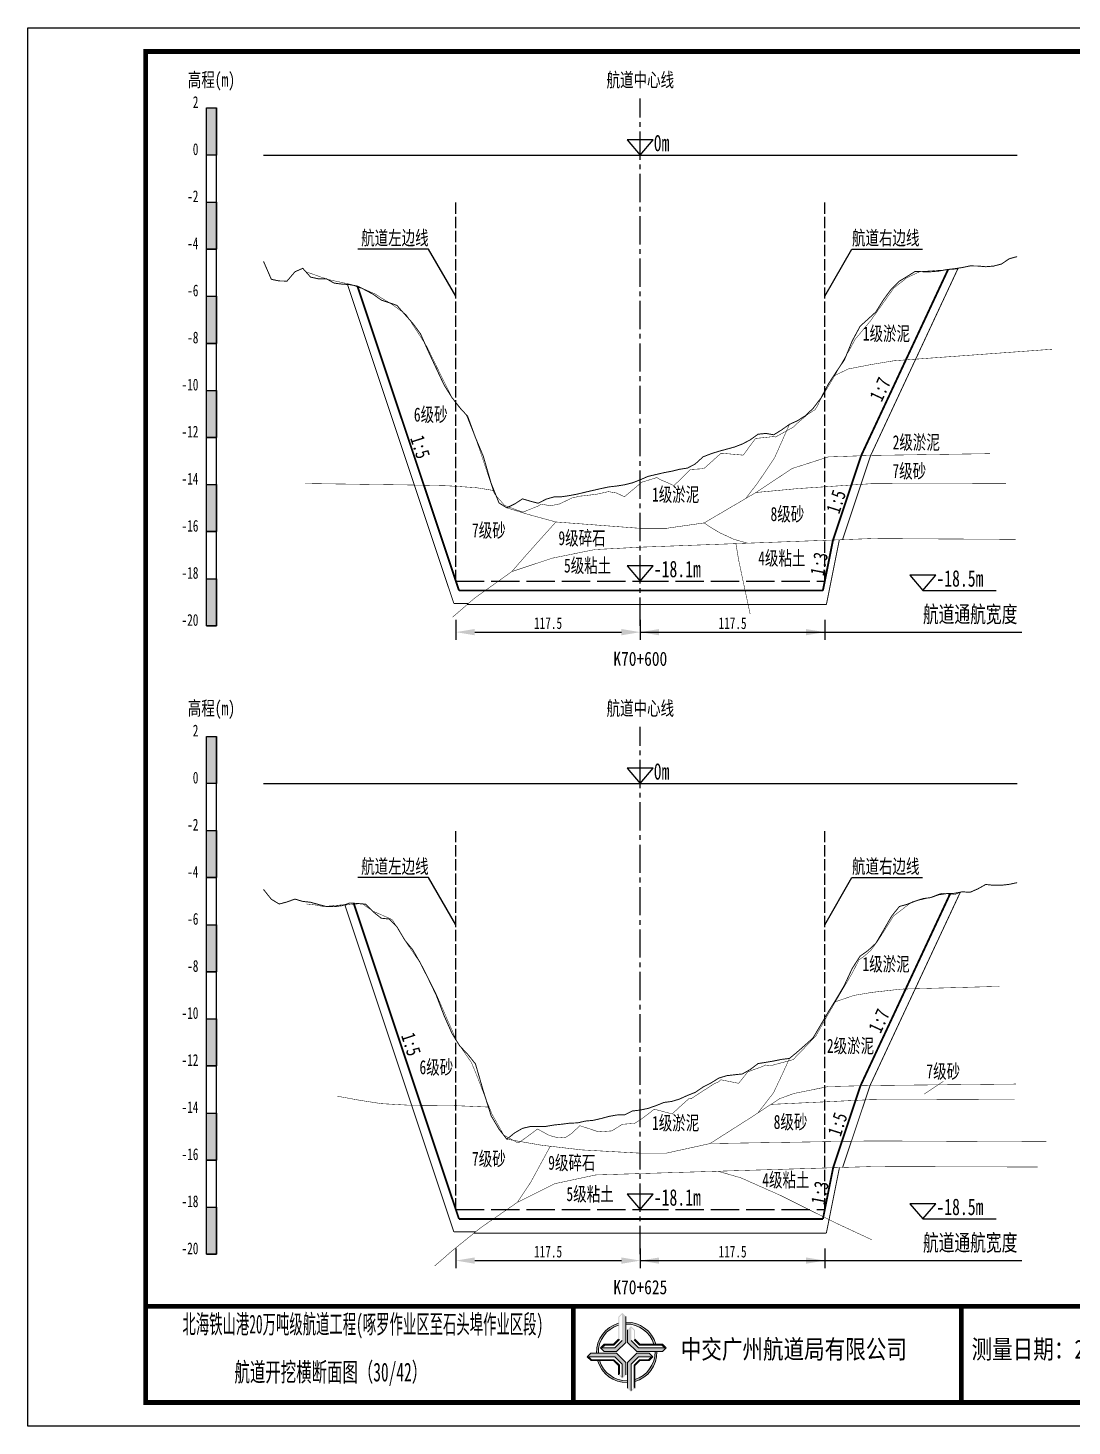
# Model space of a CAD drawing. Header units: millimetres. Extents: x 0 to 1680, y -8762 to 0.
# Drawn here: x 630 to 851.7, y -5643 to -5346 of the extents above; entities that cross this region are included whole.
import ezdxf
from ezdxf.enums import TextEntityAlignment as Align

# ---------------------------------------------------------------- set-up
doc = ezdxf.new("R2010")
doc.units = ezdxf.units.MM
for name, pattern in [('ACAD_ISO02W100', [15, 12, -3]), ('ACAD_ISO05W100', [33, 24, -3, 0, -3, 0, -3]), ('CENTER2', [1.125, 0.75, -0.125, 0.125, -0.125])]:
    doc.linetypes.add(name, pattern=pattern)
for name, color, linetype in [('0-桩号', 1, 'Continuous'), ('0-航道左右边线标注', 8, 'Continuous'), ('1-疏浚底高', 7, 'Continuous'), ('1-通航宽度', 7, 'Continuous'), ('1-通航底高', 7, 'Continuous'), ('202601', 5, 'Continuous'), ('DMX', 20, 'Continuous'), ('L1', 7, 'Continuous'), ('图幅外框线', 145, 'Continuous'), ('地质分层', 6, 'Continuous'), ('坡比', 1, 'Continuous'), ('尺寸标注', 1, 'Continuous'), ('开挖线', 4, 'Continuous'), ('标尺', 7, 'Continuous'), ('超挖线', 3, 'Continuous'), ('辅助框', 7, 'Continuous'), ('通航底面线', 7, 'ACAD_ISO02W100')]:
    doc.layers.add(name, color=color, linetype=linetype)
doc.styles.get("Standard").update_dxf_attribs({"font": 'arial.ttf'})
doc.styles.add('仿宋', font='仿宋_GB2312.ttf', dxfattribs={"width": 0.8})
doc.styles.add('仿宋GB2312', font='仿宋_GB2312.ttf', dxfattribs={"width": 0.7, "height": 2.5})
doc.styles.add('仿宋体', font='仿宋_GB2312.ttf', dxfattribs={"width": 0.8})
doc.dimstyles.new('2000', dxfattribs={"dimtxt": 3, "dimasz": 2.5, "dimexe": 1.25, "dimexo": 0.625, "dimtad": 1, "dimlfac": 2, "dimdsep": 46, "dimtxsty": 'Standard', "dimcen": 2.5, "dimadec": 0, "dimazin": 0, "dimtfac": 1, "dimtmove": 0, "dimatfit": 3, "dimfxl": 0, "dimarcsym": 0})

# ---------------------------------------------------------------- blocks, each defined once
blk = doc.blocks.new('标尺')
at = {"layer": '标尺', "linetype": 'Continuous'}
for points in [[(-2.116669999959413, 100), (0, 100), (0, 90), (-2.116669999959413, 90)], [(-2.116669999959413, 80), (0, 80), (0, 70), (-2.116669999959413, 70)], [(-2.116669999959413, 60), (0, 60), (0, 50), (-2.116669999959413, 50)], [(-2.116669999959413, 40), (0, 40), (0, 30), (-2.116669999959413, 30)], [(-2.116669999959413, 20), (0, 20), (0, 10), (-2.116669999959413, 10)], [(-2.116669999959413, 0), (0, 0), (0, -10), (-2.116669999959413, -10)]]:
    blk.add_hatch(color=256, dxfattribs=at).paths.add_polyline_path(points)
for p, q in [((-2.116669999959413, -10), (-2.116669999959413, 100)), ((0, -10), (0, 100)), ((-2.116669999959413, 80), (0, 80)), ((-2.116669999959413, 70), (0, 70)), ((-2.116669999959413, 60), (0, 60)), ((-2.116669999959413, 50), (0, 50)), ((-2.116669999959413, 40), (0, 40)), ((-2.116669999959413, 30), (0, 30)), ((-2.116669999959413, 20), (0, 20)), ((-2.116669999959413, 10), (0, 10)), ((-2.116669999959413, 0), (0, 0)), ((-2.116669999959413, -10), (0, -10))]:
    blk.add_line(p, q, dxfattribs=at)
at = {"layer": '标尺'}
for points in [[(-2.116669999959413, 100), (0, 100), (0, 90), (-2.116669999959413, 90)], [(-2.116669999959413, 100), (0, 100), (0, 90), (-2.116669999959413, 90)], [(-2.116669999959413, 80), (0, 80), (0, 70), (-2.116669999959413, 70)], [(-2.116669999959413, 80), (0, 80), (0, 70), (-2.116669999959413, 70)], [(-2.116669999959413, 60), (0, 60), (0, 50), (-2.116669999959413, 50)], [(-2.116669999959413, 60), (0, 60), (0, 50), (-2.116669999959413, 50)], [(-2.116669999959413, 40), (0, 40), (0, 30), (-2.116669999959413, 30)], [(-2.116669999959413, 40), (0, 40), (0, 30), (-2.116669999959413, 30)], [(-2.116669999959413, 20), (0, 20), (0, 10), (-2.116669999959413, 10)], [(-2.116669999959413, 20), (0, 20), (0, 10), (-2.116669999959413, 10)], [(-2.116669999959413, 0), (0, 0), (0, -10), (-2.116669999959413, -10)], [(-2.116669999959413, 0), (0, 0), (0, -10), (-2.116669999959413, -10)]]:
    blk.add_lwpolyline(points, close=True, dxfattribs=at)
at = {"layer": '标尺', "style": '仿宋GB2312', "width": 0.7}
blk.add_text('高程(m)', height=3, dxfattribs=at).set_placement((-1.058334999950603, 106.0000000009313), align=Align.MIDDLE_CENTER)
for s, p in [('2', (-3.816669999971054, 100)), ('0', (-3.816669999971054, 90)), ('-2', (-3.816669999971054, 80)), ('-4', (-3.816669999971054, 70)), ('-6', (-3.816669999971054, 60)), ('-8', (-3.816669999971054, 50)), ('-10', (-3.816669999971054, 40)), ('-12', (-3.816669999971054, 30)), ('-14', (-3.816669999971054, 20)), ('-16', (-3.816669999971054, 10)), ('-18', (-3.816669999971054, 0)), ('-20', (-3.816669999971054, -10))]:
    blk.add_text(s, height=2.5, dxfattribs=at).set_placement(p, align=Align.RIGHT)
blk = doc.blocks.new('通航底高')
at = {"layer": '1-通航底高'}
for p, q in [((-2.762494692986365, 3.232132659759372), (5.923793651163578e-06, 6.932765245437622e-06)), ((2.762506540631875, 3.232132659759372), (-2.762494692986365, 3.232132659759372)), ((5.923793651163578e-06, 6.932765245437622e-06), (2.762506540631875, 3.232132659759372))]:
    blk.add_line(p, q, dxfattribs=at)
at = {"layer": '1-通航底高', "style": '仿宋', "width": 0.7}
blk.add_attdef('通航底高', (2.856129719933961, 0.8203305718488991), '', height=3.5, dxfattribs=at)
blk = doc.blocks.new('疏浚底高')
at = {"layer": '1-疏浚底高'}
for p, q in [((-2.762500616780017, 3.232125726994127), (0, 0)), ((2.762500616838224, 3.232125726994127), (-2.762500616780017, 3.232125726994127)), ((0, 0), (2.762500616838224, 3.232125726994127)), ((-5.923793651163578e-06, -6.932765245437622e-06), (15.51466270413067, -6.932765245437622e-06))]:
    blk.add_line(p, q, dxfattribs=at)
at = {"layer": '1-疏浚底高', "style": '仿宋', "width": 0.7}
blk.add_attdef('疏浚底高', (2.856123796140309, 0.8203236390836537), '', height=3.5, dxfattribs=at)
blk = doc.blocks.new('*D252')
at = {"layer": 'Defpoints', "color": 0}
for p in [(720.8333333355858, -5463.5), (760, -5463.5), (760, -5474.352740131088)]:
    blk.add_point(p, dxfattribs=at)
at = {"layer": '尺寸标注', "color": 0, "lineweight": -2, "ltscale": 0.5}
for p, q in [((720.8333333355858, -5471.75), (720.8333333355858, -5475.952740131088)), ((760, -5471.75), (760, -5475.952740131088)), ((724.8333333355858, -5474.352740131088), (756, -5474.352740131088))]:
    blk.add_line(p, q, dxfattribs=at)
at = {"layer": '尺寸标注', "color": 0}
for points in [[(724.8333333355858, -5473.686073464421), (724.8333333355858, -5475.019406797755), (720.8333333355858, -5474.352740131088)], [(756, -5475.019406797755), (756, -5473.686073464421), (760, -5474.352740131088)]]:
    blk.add_solid(points, dxfattribs=at)
at = {"layer": '尺寸标注', "color": 0, "insert": (740.4166666677929, -5472.456311559659), "char_height": 2.5, "attachment_point": 5, "style": '仿宋GB2312'}
blk.add_mtext('117.5', dxfattribs=at)
blk = doc.blocks.new('*D253')
at = {"layer": 'Defpoints', "color": 0}
for p in [(720.8333333328801, -5597), (760, -5597), (760, -5607.852709757873)]:
    blk.add_point(p, dxfattribs=at)
at = {"layer": '尺寸标注', "color": 0, "lineweight": -2, "ltscale": 0.5}
for p, q in [((720.8333333328801, -5605.25), (720.8333333328801, -5609.452709757873)), ((760, -5605.25), (760, -5609.452709757873)), ((724.8333333328801, -5607.852709757873), (756, -5607.852709757873))]:
    blk.add_line(p, q, dxfattribs=at)
at = {"layer": '尺寸标注', "color": 0}
for points in [[(724.8333333328801, -5607.186043091206), (724.8333333328801, -5608.51937642454), (720.8333333328801, -5607.852709757873)], [(756, -5608.51937642454), (756, -5607.186043091206), (760, -5607.852709757873)]]:
    blk.add_solid(points, dxfattribs=at)
at = {"layer": '尺寸标注', "color": 0, "insert": (740.41666666644, -5605.956281186444), "char_height": 2.5, "attachment_point": 5, "style": '仿宋GB2312'}
blk.add_mtext('117.5', dxfattribs=at)
blk = doc.blocks.new('*D309')
at = {"layer": 'Defpoints', "color": 0}
for p in [(760, -5463.5), (799.1666666673218, -5463.5), (799.1666666673218, -5474.35268622461)]:
    blk.add_point(p, dxfattribs=at)
at = {"layer": '尺寸标注', "color": 0, "lineweight": -2, "ltscale": 0.5}
for p, q in [((760, -5471.75), (760, -5475.95268622461)), ((799.1666666673218, -5471.75), (799.1666666673218, -5475.95268622461)), ((764, -5474.35268622461), (795.1666666673218, -5474.35268622461))]:
    blk.add_line(p, q, dxfattribs=at)
at = {"layer": '尺寸标注', "color": 0}
for points in [[(764, -5473.686019557943), (764, -5475.019352891277), (760, -5474.35268622461)], [(795.1666666673218, -5475.019352891277), (795.1666666673218, -5473.686019557943), (799.1666666673218, -5474.35268622461)]]:
    blk.add_solid(points, dxfattribs=at)
at = {"layer": '尺寸标注', "color": 0, "insert": (779.5833333336609, -5472.456257653182), "char_height": 2.5, "attachment_point": 5, "style": '仿宋GB2312'}
blk.add_mtext('117.5', dxfattribs=at)
blk = doc.blocks.new('*D310')
at = {"layer": 'Defpoints', "color": 0}
for p in [(760, -5597), (799.1666666673218, -5597), (799.1666666673218, -5607.852655840502)]:
    blk.add_point(p, dxfattribs=at)
at = {"layer": '尺寸标注', "color": 0, "lineweight": -2, "ltscale": 0.5}
for p, q in [((760, -5605.25), (760, -5609.452655840502)), ((799.1666666673218, -5605.25), (799.1666666673218, -5609.452655840502)), ((764, -5607.852655840502), (795.1666666673218, -5607.852655840502))]:
    blk.add_line(p, q, dxfattribs=at)
at = {"layer": '尺寸标注', "color": 0}
for points in [[(764, -5607.185989173835), (764, -5608.519322507169), (760, -5607.852655840502)], [(795.1666666673218, -5608.519322507169), (795.1666666673218, -5607.185989173835), (799.1666666673218, -5607.852655840502)]]:
    blk.add_solid(points, dxfattribs=at)
at = {"layer": '尺寸标注', "color": 0, "insert": (779.5833333336609, -5605.956227269074), "char_height": 2.5, "attachment_point": 5, "style": '仿宋GB2312'}
blk.add_mtext('117.5', dxfattribs=at)

msp = doc.modelspace()

# ---------------------------------------------------------------- hatches: boundary and pattern name
at = {"layer": '辅助框'}
h = msp.add_hatch(color=5, dxfattribs=at)
h.paths.add_polyline_path([(756.9546420993738, -5619.745531914723), (756.1757059268886, -5618.967633330833), (755.3669512668781, -5619.776153838646), (755.3669512668781, -5624.536597661984), (754.2904413517051, -5625.612023077023), (752.3438002475732, -5625.612023077023), (751.5476570163898, -5626.407358599197), (752.3430715366536, -5627.199178399098), (754.978640900039, -5627.199178399098), (756.9546420993738, -5625.223855132592)])
h.paths.add_polyline_path([(756.1454878360861, -5624.835033672583), (754.5901777500146, -5626.390380010616), (751.8645652042561, -5626.390380010616), (752.4652603733175, -5625.792388775122), (754.409891605013, -5625.792388775122), (755.5465556766623, -5624.624466802608), (755.5465556766623, -5619.865021880639), (756.1454878360861, -5619.267331255448)], flags=16)
h = msp.add_hatch(color=5, dxfattribs=at)
edge = h.paths.add_edge_path()
edge.add_ellipse((757.1048981632226, -5627.349361724388), major_axis=(-6.017077195920141, 1.733884546287947e-06), ratio=0.9999999825377229, start_angle=-73.21171767175571, end_angle=1.446762146054482, ccw=False)
edge.add_line((755.3669512668781, -5621.588740435135), (755.3669512668781, -5621.167564622652))
edge.add_ellipse((757.1048981632226, -5627.349361724388), major_axis=(-6.421454345493813, 3.783831980513644e-06), ratio=0.9999999825377264, start_angle=-74.29719975771904, end_angle=1.35689506309039)
edge.add_line((750.6852443912559, -5627.501418438208), (751.0897390775912, -5627.501279625189))
edge = h.paths.add_edge_path()
edge.add_ellipse((757.1048981632226, -5627.349361724388), major_axis=(-6.017077195920906, 2.624791690933952e-07), ratio=0.9999999825377339, start_angle=196.7802887631043, end_angle=271.43091869106274, ccw=False)
edge.add_line((762.8657615299159, -5625.612217217457), (763.2869208633535, -5625.612217217457))
edge.add_ellipse((757.1048981632226, -5627.349361724388), major_axis=(-6.42145434549481, 2.055023733972632e-07), ratio=0.9999999825377471, start_angle=195.6953323995753, end_angle=271.3407921785149)
edge.add_line((756.9546420993738, -5620.929665483964), (756.9546420993738, -5621.334160818589))
edge = h.paths.add_edge_path()
edge.add_ellipse((757.1048981632226, -5627.349361724388), major_axis=(-6.421454345494847, 2.398647111377442e-07), ratio=0.9999999825377328, start_angle=105.7065267224622, end_angle=181.3336320078198)
edge.add_line((763.5246130741173, -5627.199907793533), (763.1201189909214, -5627.199907793533))
edge.add_ellipse((757.1048981632226, -5627.349361724388), major_axis=(-6.017077195920033, 3.038804149501319e-06), ratio=0.9999999825377467, start_angle=106.79232762585761, end_angle=181.4233031416354, ccw=False)
edge.add_line((758.8432505375081, -5633.109860479367), (758.8432505375081, -5633.531044626963))
edge = h.paths.add_edge_path()
edge.add_ellipse((757.1048981632226, -5627.349361724388), major_axis=(6.017077195919978, 2.129043967020969e-06), ratio=0.9999999825377341, start_angle=196.8039056354283, end_angle=271.4347580706571, ccw=False)
edge.add_line((751.3447520359092, -5629.088882915747), (750.923584511333, -5629.089027449381))
edge.add_ellipse((757.1048981632226, -5627.349361724388), major_axis=(6.421454345494965, 1.010893226884053e-06), ratio=0.9999999825377122, start_angle=195.7186902341801, end_angle=271.3444001294426)
edge.add_line((757.2555596836143, -5633.769048223508), (757.2555596836143, -5633.364552247775))
h = msp.add_hatch(color=5, dxfattribs=at)
h.paths.add_polyline_path([(759.2303930911952, -5627.199907793533), (764.7087164371543, -5627.199907793533), (765.486614978426, -5626.420971685421), (764.6780945346885, -5625.612217217457), (759.9176505191856, -5625.612217217457), (758.842225146883, -5624.53570710994), (758.842225146883, -5622.589066240799), (758.046889538967, -5621.792922881616), (757.2550698887044, -5622.588337358963), (757.2550698887044, -5625.223906744015)])
h.paths.add_polyline_path([(758.0638682987326, -5624.835443487179), (758.0638682987326, -5622.109831133377), (758.6618594272667, -5622.7105261531), (758.6618594272667, -5624.655157427323), (759.8297815494471, -5625.791821563255), (764.5892263858848, -5625.791821563255), (765.1869169895284, -5626.390753594411), (759.6192146579855, -5626.390753594411)], flags=16)
h = msp.add_hatch(color=5, dxfattribs=at)
h.paths.add_polyline_path([(754.9782503544026, -5627.49994512273), (749.499927328878, -5627.50182517649), (748.7222961368494, -5628.281028228294), (749.5310940769249, -5629.089505327714), (754.2915378360682, -5629.087871709836), (755.3673325626486, -5630.164012334835), (755.3680006046229, -5632.110653374684), (756.1636093937092, -5632.90652363826), (756.9551560123497, -5632.110837432396), (756.9542515537374, -5629.475268389237)])
h.paths.add_polyline_path([(756.1455864871972, -5629.86400901438), (756.1465218570762, -5632.589621367943), (755.5483246250086, -5631.989131426346), (755.5476572879785, -5630.044500322831), (754.3793451328211, -5628.908237114918), (749.6199005741113, -5628.909870391381), (749.0220044650965, -5628.311143438351), (754.5897064975732, -5628.309232793819)], flags=16)
h = msp.add_hatch(color=5, dxfattribs=at)
h.paths.add_polyline_path([(759.2315609043175, -5627.499116607201), (757.2555596836143, -5629.474439873708), (757.2555596836143, -5634.952763262284), (758.0344958774679, -5635.730661675465), (758.8432505375081, -5634.922141167653), (758.8432505375081, -5630.161697344315), (759.9197604526513, -5629.086271929276), (761.8664015567832, -5629.086271929276), (762.6625447666281, -5628.290936407101), (761.8671302463644, -5627.499116607201)])
h.paths.add_polyline_path([(759.6200240757101, -5628.307915166866), (762.3456365787619, -5628.307915166866), (761.7449414310389, -5628.905906231177), (759.800310178005, -5628.905906231177), (758.6636461063557, -5630.07382820369), (758.6636461063557, -5634.833273125661), (758.0647139682703, -5635.430963750851), (758.0647139682703, -5629.863261333716)], flags=16)

# ---------------------------------------------------------------- linework, layer by layer
at = {"layer": '0-航道左右边线标注', "linetype": 'ACAD_ISO02W100', "ltscale": 0.2}
for points in [[(720.8333333333721, -5463.5), (720.8333333336059, -5382.999999999898)], [(799.1666666666279, -5463.5), (799.1666666668616, -5383.000000000102)], [(720.8333333333721, -5597), (720.8333333336059, -5516.499999998967)], [(799.1666666666279, -5597), (799.1666666668616, -5516.499999999171)]]:
    msp.add_lwpolyline(points, dxfattribs=at)
at = {"layer": '0-航道左右边线标注'}
for points in [[(720.8333333330256, -5402.999999999898), (715.0598306411584, -5392.999999999882), (700.0598306411584, -5392.999999999838)], [(799.1666666668034, -5403.000000000102), (804.9401693587288, -5393.000000000118), (819.9401693587288, -5393.000000000162)], [(720.8333333330256, -5536.499999998967), (715.0598306411584, -5526.49999999895), (700.0598306411584, -5526.499999998907)], [(799.1666666668034, -5536.499999999171), (804.9401693587288, -5526.499999999187), (819.9401693587288, -5526.499999999231)]]:
    msp.add_lwpolyline(points, dxfattribs=at)
at = {"layer": '1-通航宽度'}
for points in [[(760, -5474.35), (841, -5474.35)], [(760, -5607.85), (841, -5607.85)]]:
    msp.add_lwpolyline(points, dxfattribs=at)
at = {"layer": '202601', "color": 1, "linetype": 'Continuous', "const_width": 0.1}
for points in [[(689.166000000198, -5397.850000000002), (692.453037037235, -5398.999999046318), (692.936370370568, -5399.150000095367), (693.5430370372351, -5399.400001049042), (698.639703703902, -5400.5), (700.113037037235, -5401.099999427792), (701.4063703705681, -5401.499999046318), (703.876370370568, -5402.60000038147), (705.256370370568, -5403.499999523159), (706.816370370568, -5404.400001049042), (709.766370370568, -5406.499999046318), (710.266370370568, -5406.900001049042), (710.6663703705681, -5407.449999332432), (714.599703703902, -5413.549998283383), (714.9497037039021, -5414.199998855591), (715.703037037235, -5415.80000209808), (719.976370370568, -5424.449999809261), (720.753037037235, -5425.399997711182), (723.109703703902, -5428.349998474117), (725.103037037235, -5433.349998474117), (725.723037037235, -5435.10000038147), (728.993037037235, -5444.900000572201), (731.1497037039021, -5447.400000572201), (733.596370370568, -5448.349998474117), (735.103037037235, -5448.85000038147), (738.4497037039021, -5447.499998092648), (738.9197037039021, -5447.14999961853), (740.946370370568, -5447.499998092648), (742.903037037235, -5447.099998474117), (745.463037037235, -5445.849998474117), (747.216370370568, -5445.449998855591), (747.856370370568, -5445.399997711182), (750.733037037235, -5445.049999237061), (753.243037037235, -5444.500000953671), (754.976370370568, -5444.799998283383), (756.619703703902, -5445.600002288818), (759.713037037235, -5443), (760.2863703705681, -5442.499998092648), (761.2997037039021, -5442.200000762939), (763.5163703705681, -5441.499999046318), (764.149703703902, -5441.899998664852), (766.653037037235, -5443), (767.036370370568, -5443.199999809261), (767.113037037235, -5443.250000953671), (767.273037037235, -5443.100002288818), (770.629703703902, -5439.799998283383), (773.016370370568, -5439.64999961853), (773.573037037235, -5439.55000209808), (777.006370370568, -5436.449997901909), (777.089703703902, -5436.35000038147), (777.149703703902, -5436.35000038147), (777.376370370568, -5436.35000038147), (781.846370370568, -5436.75), (783.756370370568, -5434.149997711182), (784.489703703902, -5433.199999809261), (786.459703703902, -5433), (788.2830370372351, -5432.800000190731), (788.696370370568, -5432.899997711182), (792.466370370568, -5430.80000209808), (793.476370370568, -5429.849999427792), (795.579703703902, -5428.050001144409), (797.086370370568, -5427.099998474117), (797.566370370568, -5426.35000038147), (798.2930370372351, -5424.849999427792), (801.113037037235, -5420.150001525883), (802.886370370568, -5416.949999809261), (804.316370370568, -5414.55000209808), (805.606370370568, -5412.14999961853), (808.7997037039021, -5408.299999713898), (809.4063703705681, -5407.449999332432), (809.8430370372349, -5406.849999904633), (813.859703703902, -5401.199999332432), (815.9163703705681, -5399.600000858311), (816.376370370568, -5399.199998855591), (816.616370370568, -5399.050000190731), (819.363037037235, -5397.749999046318), (823.1797037039021, -5397.50000047683), (824.733037037235, -5397.400000572201), (826.153037037235, -5397.300000667568), (827.533037037235, -5397.200000762939)], [(689.166000000198, -5532.099999999067), (690.966370370568, -5532.299999236129), (692.7930370372351, -5532.650000094436), (696.969703703902, -5532.250000475899), (697.389703703902, -5532.299999236129), (697.609703703902, -5532.299999236129), (700.879703703902, -5531.999999522228), (703.1763703705681, -5533.549999236129), (703.2763703705681, -5533.649999140758), (706.749703703902, -5535.150000094436), (707.389703703902, -5535.500000952736), (710.0230370372351, -5539.850000380538), (710.119703703902, -5539.999999045398), (713.273037037235, -5544.599999426868), (714.453037037235, -5546.750000952736), (716.623037037235, -5551.100000380538), (716.746370370568, -5551.39999771025), (720.5330370372351, -5560.100001334209), (721.0630370372351, -5561.249999045387), (721.7930370372351, -5562.400001524948), (724.129703703902, -5565.750001906417), (725.139703703902, -5568.149999617599), (727.083037037235, -5573.200000762008), (728.516370370568, -5576.750000952736), (731.019703703902, -5581.199997900985), (733.729703703902, -5582.699998854659), (733.979703703902, -5582.850002287887), (734.456370370568, -5582.64999771025), (738.186370370568, -5579.900001524948), (740.633037037235, -5581.249999045398), (742.653037037235, -5581.800002097149), (744.1997037039021, -5581.649998663925), (745.349703703902, -5580.900000571266), (747.1663703705681, -5579.199999808327), (749.196370370568, -5579.850000380538), (751.116370370568, -5580.500000952736), (753.959703703902, -5580.300001143478), (756.1763703705681, -5578.89999771025), (758.786370370568, -5578.699997900985), (759.986370370568, -5577.949999808327), (761.479703703902, -5576.849998473186), (762.963037037235, -5575.700000762008), (763.953037037235, -5575.950001715675), (766.753037037235, -5576.699999808334), (768.966370370568, -5574.650000571266), (770.453037037235, -5573.349999426857), (770.876370370568, -5573.400000571266), (775.643037037235, -5570.300001143478), (776.653037037235, -5569.850000380538), (777.006370370568, -5569.500001906417), (777.153037037235, -5569.450000762008), (780.869703703902, -5570.199998854659), (782.839703703902, -5567.749999999069), (783.776370370568, -5567.400001524948), (785.856370370568, -5566.649998663917), (786.599703703902, -5566.3000001898), (787.523037037235, -5566.499999999069), (792.513037037235, -5565.14999771025), (793.229703703902, -5564.300002097149), (794.579703703902, -5562.949999808327), (797.283037037235, -5560.100001334209), (800.603037037235, -5554.250000952736), (800.759703703902, -5554.050001143478), (800.866370370568, -5553.8000001898), (804.956370370568, -5546.849998473186), (806.4263703705681, -5543.949998854659), (807.386370370568, -5543.300000666637), (808.893037037235, -5541.999999522228), (810.386370370568, -5539.999999045398), (813.726370370568, -5534.6999993315), (813.7930370372351, -5534.599999426857), (817.639703703902, -5531.699999808327), (817.833037037235, -5531.599999903698), (821.256370370568, -5530.800000666637), (821.339703703902, -5530.800000666637), (823.783037037235, -5529.850000380538), (824.236370370568, -5529.799999236129), (826.613037037235, -5530.150000094436), (827.633037037235, -5529.750000475899), (827.639703703902, -5529.750000475899)]]:
    msp.add_lwpolyline(points, dxfattribs=at)
at = {"layer": 'DMX', "color": 7, "linetype": 'Continuous', "const_width": 0.2}
for points in [[(679.9999999999995, -5395.575000000185), (679.9999999999995, -5395.575000000185), (681.6666666666279, -5399.395000000019), (683.3333333333721, -5399.745000000112), (685, -5399.770000000019), (686.6666666666279, -5397.799999999814), (688.3333333333721, -5397.060000000056), (690, -5398.930000000168), (691.6666666666279, -5399.294999999925), (693.3333333333721, -5399.270000000019), (695, -5400.205000000075), (696.6666666666279, -5400.410000000149), (698.3333333333721, -5400.529999999795), (700, -5400.850000000093), (701.6666666666279, -5401.705000000075), (703.3333333333721, -5402.600000000093), (705, -5403.810000000056), (706.6666666666279, -5404.354999999981), (708.3333333333721, -5404.939999999944), (710, -5406.845000000205), (711.6666666666279, -5408.714999999851), (713.3333333333721, -5410.970000000205), (715, -5414.720000000205), (716.6666666666279, -5418.290000000037), (718.3333333333721, -5421.825000000186), (720, -5424.504999999888), (721.6666666666279, -5426.669999999925), (723.3333333333721, -5428.464999999851), (725, -5433.020000000019), (726.6666666666279, -5437), (728.3333333333721, -5442.740000000224), (730, -5446.904999999795), (731.6666666666279, -5447.939999999944), (733.3333333333721, -5447.10999999987), (735, -5446.035000000149), (736.6666666666279, -5446.535000000149), (738.3333333333721, -5446.970000000205), (740, -5446.095000000205), (741.6666666666279, -5445.629999999888), (743.3333333333721, -5445.580000000075), (745, -5445.334999999963), (746.6666666666279, -5445.01500000013), (748.3333333333721, -5444.60999999987), (750, -5444.229999999981), (751.6666666666279, -5443.845000000205), (753.3333333333721, -5443.495000000112), (755, -5443.310000000056), (756.6666666666279, -5443.040000000037), (758.3333333333721, -5442.625), (760, -5441.970000000205), (761.6666666666279, -5441.25), (763.3333333333721, -5440.865000000224), (765, -5440.475000000093), (766.6666666666279, -5440.165000000037), (768.3333333333721, -5439.75), (770, -5439.5), (771.6666666666279, -5438.620000000112), (773.3333333333721, -5437.100000000093), (775, -5436.459999999963), (776.6666666666279, -5435.924999999814), (778.3333333333721, -5435.479999999981), (780, -5435.020000000019), (781.6666666666279, -5434.379999999888), (783.3333333333721, -5433.5), (785, -5432.299999999814), (786.6666666666279, -5432.134999999776), (788.3333333333721, -5432.424999999814), (790, -5431.384999999776), (791.6666666666279, -5430.205000000075), (793.3333333333721, -5429.455000000075), (795, -5428.399999999907), (796.6666666666279, -5426.830000000075), (798.3333333333721, -5424.64000000013), (800, -5421.509999999776), (801.6666666666279, -5418.950000000186), (803.3333333333721, -5416.504999999888), (805, -5412.464999999851), (806.6666666666279, -5409.365000000224), (808.3333333333721, -5407.85999999987), (810, -5406.330000000075), (811.6666666666279, -5403.669999999925), (813.3333333333721, -5401.415000000037), (815, -5399.794999999925), (816.6666666666279, -5398.785000000149), (818.3333333333721, -5397.725000000093), (820, -5397.779999999795), (821.6666666666279, -5397.790000000037), (823.3333333333721, -5397.645000000019), (825, -5397.345000000205), (826.6666666666279, -5397.149999999907), (828.3333333333721, -5396.899999999907), (830, -5396.549999999814), (831.6666666666279, -5396.575000000186), (833.3333333333721, -5396.725000000093), (835, -5396.584999999963), (836.6666666666279, -5396.149999999907), (838.3333333333721, -5395.024999999907), (839.9999999999995, -5394.569999999832)], [(679.9999999999991, -5528.999999999999), (679.9999999999991, -5528.999999999999), (681.6666666666279, -5531.095000000205), (683.3333333333721, -5532.104999999981), (685, -5531.665000000037), (686.6666666666279, -5531.055000000168), (688.3333333333721, -5531.549999999814), (690, -5531.73499999987), (691.6666666666279, -5532.200000000186), (693.3333333333721, -5532.64000000013), (695, -5532.665000000037), (696.6666666666279, -5532.455000000075), (698.3333333333721, -5531.884999999776), (700, -5531.995000000112), (701.6666666666279, -5532.134999999776), (703.3333333333721, -5533.794999999925), (705, -5535.125), (706.6666666666279, -5535.290000000037), (708.3333333333721, -5536.959999999963), (710, -5539.774999999907), (711.6666666666279, -5541.805000000168), (713.3333333333721, -5544.689999999944), (715, -5547.979999999981), (716.6666666666279, -5551.450000000186), (718.3333333333721, -5555.794999999925), (720, -5559.555000000168), (721.6666666666279, -5562.25), (723.3333333333721, -5564), (725, -5566.060000000056), (726.6666666666279, -5571.805000000168), (728.3333333333721, -5577.095000000205), (730, -5579.935000000056), (731.6666666666279, -5582.064999999944), (733.3333333333721, -5580.714999999851), (735, -5579.754999999888), (736.6666666666279, -5579.370000000112), (738.3333333333721, -5579.354999999981), (740, -5579.339999999851), (741.6666666666279, -5579.055000000168), (743.3333333333721, -5578.879999999888), (745, -5578.665000000037), (746.6666666666279, -5578.600000000093), (748.3333333333721, -5578.214999999851), (750, -5578.060000000056), (751.6666666666279, -5577.674999999814), (753.3333333333721, -5577.225000000093), (755, -5576.919999999925), (756.6666666666279, -5576.899999999907), (758.3333333333721, -5576.069999999832), (760, -5575.875), (761.6666666666279, -5575.51500000013), (763.3333333333721, -5574.939999999944), (765, -5574.259999999776), (766.6666666666279, -5574.044999999925), (768.3333333333721, -5573.535000000149), (770, -5572.774999999907), (771.6666666666279, -5572.115000000224), (773.3333333333721, -5570.970000000205), (775, -5570.120000000112), (776.6666666666279, -5569.084999999963), (778.3333333333721, -5568.575000000186), (780, -5568.379999999888), (781.6666666666279, -5568.205000000075), (783.3333333333721, -5567.270000000019), (785, -5566), (786.6666666666279, -5565.73499999987), (788.3333333333721, -5565.450000000186), (790, -5565.10999999987), (791.6666666666279, -5564.904999999795), (793.3333333333721, -5563.529999999795), (795, -5562.064999999944), (796.6666666666279, -5560.560000000056), (798.3333333333721, -5557.740000000224), (800, -5554.875), (801.6666666666279, -5552.180000000168), (803.3333333333721, -5549.339999999851), (805, -5545.759999999776), (806.6666666666279, -5543.174999999814), (808.3333333333721, -5541.995000000112), (810, -5540.444999999832), (811.6666666666279, -5537.615000000224), (813.3333333333721, -5534.705000000075), (815, -5532.634999999776), (816.6666666666279, -5532.165000000037), (818.3333333333721, -5531.5), (820, -5530.964999999851), (821.6666666666279, -5530.73499999987), (823.3333333333721, -5530.129999999888), (825, -5529.895000000019), (826.6666666666279, -5529.834999999963), (828.3333333333721, -5529.509999999776), (830, -5529.615000000224), (831.6666666666279, -5528.884999999776), (833.3333333333721, -5527.950000000186), (835, -5528.125), (836.6666666666279, -5528.115000000224), (838.3333333333721, -5527.924999999814), (839.9999999999995, -5527.560000000056)]]:
    msp.add_lwpolyline(points, dxfattribs=at)
at = {"layer": 'L1', "linetype": 'CENTER2', "ltscale": 8}
for p, q in [((759.9999999999991, -5473), (759.9999999999991, -5361)), ((759.9999999999991, -5606.499999999069), (759.9999999999991, -5494.499999999069))]:
    msp.add_line(p, q, dxfattribs=at)
at = {"layer": 'L1'}
for p, q in [((757.2374993832191, -5369.767874272773), (759.9999999999991, -5372.999999999767)), ((762.7625006168373, -5369.767874272773), (757.2374993832191, -5369.767874272773)), ((759.9999999999991, -5372.999999999767), (762.7625006168373, -5369.767874272773)), ((679.9999999999991, -5372.999999999767), (839.9999999999991, -5373.000000000233)), ((757.2374993832191, -5503.267874271842), (759.9999999999991, -5506.499999998836)), ((762.7625006168373, -5503.267874271842), (757.2374993832191, -5503.267874271842)), ((759.9999999999991, -5506.499999998836), (762.7625006168373, -5503.267874271842)), ((679.9999999999991, -5506.499999998836), (839.9999999999991, -5506.499999999302))]:
    msp.add_line(p, q, dxfattribs=at)
at = {"layer": '图幅外框线'}
msp.add_lwpolyline([(629.9999999991005, -5346), (1049.999999999101, -5346), (1049.999999999101, -5643), (629.9999999991005, -5643)], close=True, dxfattribs=at)
at = {"layer": '地质分层', "linetype": 'ACAD_ISO05W100', "ltscale": 0.2, "const_width": 0.1, "flags": 128}
for points in [[(801.0143308656989, -5419.951987790409), (804.1567803673679, -5418.439930813853), (809.1669010939077, -5417.470166746061), (813.8167660543695, -5416.700188031886), (819.8585607160348, -5416.256711683236), (847.4020740695996, -5414.253769128118)], [(791.6666666666279, -5430.205000000075), (788.4884891309775, -5437.333332048263), (784.9586341822287, -5442.590716475155), (782.3709235199494, -5445.963362345006)], [(731.6666666666279, -5447.939999999944), (735.8163520563394, -5449.229169812519), (742.0771074186778, -5450.944012144115), (760, -5452.30000015907), (765.5, -5452.30000015907), (773.5555060300976, -5451.142074755393), (784.5476236745017, -5444.684636281803), (792.2259424030781, -5439.591252529528), (799.9146837635199, -5437.126309301704), (809.1669010939077, -5436.803500317968), (834.2213745946065, -5436.432351873722)], [(688.7918291230453, -5442.771932689939), (710.8337391670793, -5443.080500635784), (719.0811933868099, -5443.257223002613), (725.1914186069043, -5443.662375477608), (728.9470520345494, -5444.273683034349)], [(784.5476236745017, -5444.684636281803), (793.4674316357123, -5443.850001377054), (809.1669010939077, -5442.803500317968), (837.6182982712053, -5442.733977960423)], [(732.7151064855279, -5461.486735276878), (736.0936624092283, -5457.608674715273), (742.0771074186778, -5450.944012144115)], [(773.5555060300976, -5451.142074755393), (774.8564555232879, -5452.04040380381), (776.8348760881927, -5453.220792535227), (779.876319672796, -5454.637265724596), (782.7730200357037, -5455.4524621116)], [(720.1329966068233, -5471.17396546469), (724.847471754998, -5467.102860692423), (732.7151064855279, -5461.486735276878), (741.3319746711059, -5458.631875159685), (750.323459584266, -5456.806658729445), (760, -5456.299999920651), (809.1669010939077, -5454.470167620108), (839.6958192704478, -5454.637567751575)], [(780.2961853169836, -5455.544641851448), (780.8936368888244, -5459.127535066102), (783.3099078835294, -5470.487251752071)], [(801.1866175461328, -5552.956239427906), (805.3292410217691, -5551.520720569417), (809.1669010939077, -5550.878222248517), (815.3472697430989, -5550.183714046143), (836.217479461222, -5549.601674410049)], [(791.6666666666279, -5564.904999999795), (790.2946799758356, -5567.933137584943), (788.2934492246713, -5572.178664360195), (784.9666255178163, -5576.487590855919)], [(731.6666666666279, -5582.064999999944), (739.0189192779362, -5583.344603480306), (747.5981122122612, -5584.340822843369), (760, -5585.033333465923), (765.5, -5585.033333465923), (774.8038297754247, -5582.991601005197), (783.7291907782201, -5577.301378292497), (789.5750912195072, -5573.456876289565), (792.6484007196268, -5572.344712106977), (799.9044319944223, -5570.884679908864), (809.1669010939077, -5570.65600010613), (839.7320421877084, -5570.349085317459)], [(820.2665514321561, -5572.502109614485), (824.3560548945534, -5569.763746186349)], [(695.7048532916233, -5572.93453732878), (700.4480051080463, -5573.799777638633), (705.0405413508415, -5574.514574931469), (710.8337391670793, -5574.838667196222), (720.0038526018616, -5574.909559163265), (727.7484024611767, -5575.23842941178)], [(787.7313066482311, -5574.669424048159), (809.1669010939077, -5573.65600010613), (839.4928342431085, -5573.556780117564)], [(733.9229357431177, -5595.463437864557), (736.7315787387779, -5591.210494647734), (740.8890382340178, -5583.561762452126)], [(774.8038297754247, -5582.991601005197), (809.1669010939077, -5582.433778307401), (846.1927924781339, -5582.59836181812)], [(716.3337391670793, -5609.005333863199), (720.0152149791829, -5605.802225638647), (726.1638843332184, -5600.827907651197), (733.9229357431177, -5595.463437864557), (741.8771124907071, -5591.51325996127), (750.5145696457475, -5589.660089252051), (760, -5589.366666640155), (809.1669010939077, -5587.878222858068), (844.3832698083716, -5587.974442866165)], [(776.4720963209402, -5588.868002115749), (781.3460816298611, -5590.269512671512), (789.7802974634105, -5594.01780228829), (801.0970544612501, -5599.674768469296), (809.1669010939077, -5603.442274105735)]]:
    msp.add_lwpolyline(points, dxfattribs=at)
at = {"layer": '开挖线', "linetype": 'Continuous', "const_width": 0.4, "flags": 128}
for points in [[(806.8758441244354, -5436.883435077993), (825.3460057407456, -5397.304517328475)], [(721.500000000025, -5465.5), (699.9465811971068, -5400.839743589928)], [(800.9111829424301, -5454.777418624374), (806.8758441244354, -5436.883435077993)], [(798.7666666674149, -5465.5), (800.9111829424301, -5454.777418624374)], [(721.500000000025, -5465.5), (798.7666666674149, -5465.5)], [(806.7450344326248, -5570.715793233038), (825.8083176782384, -5529.865900563575)], [(721.5000000000255, -5599), (699.1462167693867, -5531.938650306718)], [(800.9412184026246, -5588.127241323394), (806.7450344326248, -5570.715793233038)], [(798.7666666674154, -5599), (800.9412184026246, -5588.127241323394)], [(721.5000000000255, -5599), (798.7666666674154, -5599)]]:
    msp.add_lwpolyline(points, dxfattribs=at)
at = {"layer": '超挖线', "linetype": 'ACAD_ISO02W100', "ltscale": 0.5, "const_width": 0.2, "flags": 128}
for points in [[(808.9089470155568, -5436.812500311257), (827.4746743663954, -5397.028798844947)], [(720.4166548191133, -5468.25), (697.8312720140843, -5400.493851584914)], [(802.9363177692912, -5454.702049686395), (808.8993897435666, -5436.812833763569)], [(799.4999999674155, -5468.5), (802.2545151344607, -5454.72742416508)], [(720.416654819157, -5468.25), (723.5190461654852, -5468.25)], [(723.2295378248814, -5468.5), (799.4999999674155, -5468.5)], [(808.7683459515101, -5570.665839978237), (827.9384722493505, -5529.586997911201)], [(720.4166548191133, -5601.75), (697.2516350859682, -5532.254940800565)], [(802.9616182998257, -5588.066077174395), (808.7616421958501, -5570.666005486322)], [(799.4999999674155, -5602), (802.2826737557853, -5588.086631058461)], [(720.416654819157, -5601.75), (725.0241017578023, -5601.75)], [(724.7150810352855, -5602), (799.4999999674155, -5602)]]:
    msp.add_lwpolyline(points, dxfattribs=at)
at = {"layer": '辅助框', "color": 5, "linetype": 'Continuous', "lineweight": 0}
for p, q in [((756.9546420993738, -5625.223855132592), (756.9546420993738, -5619.745531914723)), ((755.3669512668781, -5624.536597661984), (754.2904413517051, -5625.612023077023)), ((755.5465556766623, -5624.624466802608), (754.409891605013, -5625.792388775122)), ((754.5901777500146, -5626.390380010616), (756.1454878360861, -5624.835033672583)), ((757.2550698887044, -5622.588337358963), (757.2550698887044, -5625.223906744015)), ((758.0638682987326, -5624.835443487179), (759.6192146579855, -5626.390753594411)), ((759.8297815494471, -5625.791821563255), (758.6618594272667, -5624.655157427323)), ((759.9176505191856, -5625.612217217457), (758.842225146883, -5624.53570710994)), ((749.499927328878, -5627.50182517649), (748.7222961368494, -5628.281028228294)), ((754.9782503544026, -5627.49994512273), (749.499927328878, -5627.50182517649)), ((752.3438002475732, -5625.612023077023), (751.5476570163898, -5626.407358599197)), ((751.5476570163898, -5626.407358599197), (752.3430715366536, -5627.199178399098)), ((752.4652603733175, -5625.792388775122), (751.8645652042561, -5626.390380010616)), ((751.8645652042561, -5626.390380010616), (754.5901777500146, -5626.390380010616)), ((752.3430715366536, -5627.199178399098), (754.978640900039, -5627.199178399098)), ((754.2904413517051, -5625.612023077023), (752.3438002475732, -5625.612023077023)), ((754.409891605013, -5625.792388775122), (752.4652603733175, -5625.792388775122)), ((756.9542515537374, -5629.475268389237), (754.9782503544026, -5627.49994512273)), ((754.978640900039, -5627.199178399098), (756.9546420993738, -5625.223855132592)), ((757.2550698887044, -5625.223906744015), (759.2303930911952, -5627.199907793533)), ((759.2315609043175, -5627.499116607201), (757.2555596836143, -5629.474439873708)), ((759.2303930911952, -5627.199907793533), (764.7087164371543, -5627.199907793533)), ((761.8671302463644, -5627.499116607201), (759.2315609043175, -5627.499116607201)), ((759.6192146579855, -5626.390753594411), (765.1869169895284, -5626.390753594411)), ((764.5892263858848, -5625.791821563255), (759.8297815494471, -5625.791821563255)), ((764.6780945346885, -5625.612217217457), (759.9176505191856, -5625.612217217457)), ((762.6625447666281, -5628.290936407101), (761.8671302463644, -5627.499116607201)), ((765.1869169895284, -5626.390753594411), (764.5892263858848, -5625.791821563255)), ((765.486614978426, -5626.420971685421), (764.6780945346885, -5625.612217217457)), ((764.7087164371543, -5627.199907793533), (765.486614978426, -5626.420971685421)), ((748.7222961368494, -5628.281028228294), (749.5310940769249, -5629.089505327714)), ((754.5897064975732, -5628.309232793819), (749.0220044650965, -5628.311143438351)), ((749.0220044650965, -5628.311143438351), (749.6199005741113, -5628.909870391381)), ((749.5310940769249, -5629.089505327714), (754.2915378360682, -5629.087871709836)), ((749.6199005741113, -5628.909870391381), (754.3793451328211, -5628.908237114918)), ((754.2915378360682, -5629.087871709836), (755.3673325626486, -5630.164012334835)), ((754.3793451328211, -5628.908237114918), (755.5476572879785, -5630.044500322831)), ((756.1455864871972, -5629.86400901438), (754.5897064975732, -5628.309232793819)), ((755.3673325626486, -5630.164012334835), (755.3680006046229, -5632.110653374684)), ((755.5476572879785, -5630.044500322831), (755.5483246250086, -5631.989131426346)), ((756.1465218570762, -5632.589621367943), (756.1455864871972, -5629.86400901438)), ((756.9551560123497, -5632.110837432396), (756.9542515537374, -5629.475268389237)), ((757.2555596836143, -5629.474439873708), (757.2555596836143, -5634.952763262284)), ((759.6200240757101, -5628.307915166866), (758.0647139682703, -5629.863261333716)), ((758.0647139682703, -5629.863261333716), (758.0647139682703, -5635.430963750851)), ((758.6636461063557, -5630.07382820369), (759.800310178005, -5628.905906231177)), ((758.6636461063557, -5634.833273125661), (758.6636461063557, -5630.07382820369)), ((758.8432505375081, -5630.161697344315), (759.9197604526513, -5629.086271929276)), ((758.8432505375081, -5634.922141167653), (758.8432505375081, -5630.161697344315)), ((762.3456365787619, -5628.307915166866), (759.6200240757101, -5628.307915166866)), ((759.800310178005, -5628.905906231177), (761.7449414310389, -5628.905906231177)), ((759.9197604526513, -5629.086271929276), (761.8664015567832, -5629.086271929276)), ((761.7449414310389, -5628.905906231177), (762.3456365787619, -5628.307915166866)), ((761.8664015567832, -5629.086271929276), (762.6625447666281, -5628.290936407101))]:
    msp.add_line(p, q, dxfattribs=at)
at = {"layer": '辅助框', "color": 24, "const_width": 1}
msp.add_lwpolyline([(1044.999999999101, -5638), (1044.999999999101, -5351), (654.9999999991005, -5351), (654.9999999991005, -5638)], close=True, dxfattribs=at)
for points in [[(654.9999999991005, -5617.581966023392), (1044.999999999101, -5617.581966023392)], [(745.801187333035, -5617.581966023392), (745.801187333035, -5638)], [(828.1590174273182, -5617.581966023392), (828.1590174273182, -5638)]]:
    msp.add_lwpolyline(points, dxfattribs=at)
at = {"layer": '辅助框', "color": 5, "linetype": 'Continuous', "lineweight": 0}
for major_axis, ratio, start_param, end_param in [((-6.421454345493874, 3.783831980513667e-06), 0.9999999825377256, -1.296730760784131, 0.02368228645498349), ((-6.017077195920137, 1.733884546287946e-06), 0.9999999825377225, -1.277785524412653, 0.02525076294187012), ((-6.421454345494849, 2.055023733972644e-07), 0.9999999825377464, 3.415527881157325, 4.735790218484762), ((-6.017077195920323, 2.624791690933738e-07), 0.9999999825377344, 3.434463941941369, 4.737363222872061), ((-6.421454345494839, 2.398647111377438e-07), 0.9999999825377329, 1.844926932154336, 3.164868923136232), ((-6.017077195919474, 3.038804149501042e-06), 0.9999999825377472, 1.863877732939714, 3.166433979665309), ((6.421454345494936, 1.01089322688405e-06), 0.9999999825377134, 3.415935552277314, 4.735853189107702), ((6.017077195919973, 2.129043967020968e-06), 0.9999999825377346, 3.434876134122447, 4.737430232687218)]:
    msp.add_ellipse((757.1048981632226, -5627.349361724388), major_axis=major_axis, ratio=ratio, start_param=start_param, end_param=end_param, dxfattribs=at)
at = {"layer": '通航底面线', "ltscale": 0.5}
for points in [[(720.8333333333721, -5463.5), (760, -5463.5), (799.1666666666279, -5463.5)], [(720.8333333333721, -5597), (760, -5597), (799.1666666666279, -5597)]]:
    msp.add_lwpolyline(points, dxfattribs=at)

# ---------------------------------------------------------------- block references
at = {"layer": '1-疏浚底高'}
for p in [(820, -5465.5), (820, -5599)]:
    msp.add_blockref('疏浚底高', p, dxfattribs=at).add_auto_attribs({'疏浚底高': '-18.5m'})
at = {"layer": '1-通航底高'}
for p in [(760, -5463.5), (760, -5597)]:
    msp.add_blockref('通航底高', p, dxfattribs=at).add_auto_attribs({'通航底高': '-18.1m'})
at = {"layer": '标尺'}
for p in [(669.9999999999991, -5463), (669.9999999999991, -5596.499999999069)]:
    msp.add_blockref('标尺', p, dxfattribs=at)

# ---------------------------------------------------------------- texts
at = {"layer": '0-桩号', "style": '仿宋', "width": 0.8}
for s, p in [('K70+600', (760, -5480.0289)), ('K70+625', (760, -5613.5289))]:
    msp.add_text(s, height=3, dxfattribs=at).set_placement(p, align=Align.MIDDLE)
at = {"layer": '0-航道左右边线标注', "style": '仿宋', "width": 0.7}
for p in [(715.0598306411584, -5392.999999999882), (715.0598306411584, -5526.49999999895)]:
    msp.add_text('航道左边线', height=3, dxfattribs=at).set_placement(p, align=Align.BOTTOM_RIGHT)
for p in [(804.9401693587288, -5393.000000000118), (804.9401693587288, -5526.499999999187)]:
    msp.add_text('航道右边线', height=3, dxfattribs=at).set_placement(p, align=Align.BOTTOM_LEFT)
at = {"layer": '1-通航宽度', "style": '仿宋', "width": 0.7}
for p in [(820, -5473.35), (820, -5606.85)]:
    msp.add_text('航道通航宽度', height=3.5, dxfattribs=at).set_placement(p, align=Align.BOTTOM_LEFT)
at = {"layer": 'L1', "style": '仿宋', "width": 0.7}
for p in [(759.9999999999991, -5357.02892156085), (759.9999999999991, -5490.528921559919)]:
    msp.add_text('航道中心线', height=3, dxfattribs=at).set_placement(p, align=Align.MIDDLE_CENTER)
for p in [(762.8561237953245, -5372.179669429315), (762.8561237953245, -5505.679669428384)]:
    msp.add_text('0m ', height=3.5, dxfattribs=at).set_placement(p)
at = {"layer": '地质分层', "linetype": 'Continuous', "width": 0.7}
for s, style, p in [('1级淤泥', '仿宋体', (812.2582202995254, -5410.919476646028)), ('6级砂', '仿宋GB2312', (715.5052691964393, -5428.125660501453)), ('2级淤泥', '仿宋体', (818.5860572283127, -5434.016568555104)), ('7级砂', '仿宋GB2312', (817.1042489484826, -5440.108486488905)), ('1级淤泥', '仿宋体', (767.5026518503255, -5445.099395859856)), ('8级砂', '仿宋GB2312', (791.2212250101657, -5449.252043499448)), ('7级砂', '仿宋GB2312', (727.85358515392, -5452.711462724175)), ('9级碎石', '仿宋GB2312', (747.6240454771687, -5454.372435534635)), ('5级粘土', '仿宋体', (748.8046375165504, -5460.193543647641)), ('4级粘土', '仿宋GB2312', (790.0361681451832, -5458.637392837678)), ('1级淤泥', '仿宋体', (812.1818059982397, -5544.851644843468)), ('2级淤泥', '仿宋体', (804.6206534688986, -5562.221038264805)), ('6级砂', '仿宋GB2312', (716.6989047586849, -5566.763408111587)), ('7级砂', '仿宋GB2312', (824.315157096571, -5567.638407847342)), ('1级淤泥', '仿宋体', (767.5026518503255, -5578.599395859856)), ('8级砂', '仿宋GB2312', (791.8960175146058, -5578.389072155504)), ('7级砂', '仿宋GB2312', (727.85358515392, -5586.211462724175)), ('9级碎石', '仿宋GB2312', (745.4574258217544, -5587.059788866183)), ('4级粘土', '仿宋GB2312', (790.9032806295231, -5590.721659787625)), ('5级粘土', '仿宋体', (749.3250565597773, -5593.709859936553))]:
    msp.add_text(s, height=3, dxfattribs=dict(at, style=style)).set_placement(p, align=Align.MIDDLE_CENTER)
at = {"layer": '坡比', "style": '仿宋体', "width": 0.8}
for s, rotation, p in [('1:7', 65, (810.9327400232592, -5422.761808389542)), ('1:5', 288, (713.2707423046932, -5435.004908898677)), ('1:5', 72, (801.5720854009332, -5446.638186930358)), ('1:3', 79, (797.9634446339342, -5459.848172203574)), ('1:7', 65, (810.6937833213537, -5556.931095373809)), ('1:5', 288, (711.33245631302, -5561.896099533146)), ('1:5', 72, (801.8829954371677, -5578.900888304767)), ('1:3', 79, (798.1245705115225, -5593.442524605887))]:
    msp.add_text(s, height=3, rotation=rotation, dxfattribs=at).set_placement(p, align=Align.MIDDLE)
at = {"layer": '辅助框', "color": 7, "style": '仿宋GB2312'}
for s, width, p in [('北海铁山港20万吨级航道工程(啄罗作业区至石头埠作业区段)', 0.52, (701.0922640991226, -5621.34125590487)), ('         航道开挖横断面图（30/42）', 0.6, (686.9466304091505, -5631.528455383558))]:
    msp.add_text(s, height=4, dxfattribs=dict(at, width=width)).set_placement(p, align=Align.MIDDLE_CENTER)
at = {"layer": '辅助框', "lineweight": 0, "char_height": 4, "width": 115.8863471220259, "attachment_point": 1}
for s, insert in [('{\\fKaiTi|b0|i0|c134|p49;\\W0.8;中交广州航道局有限公司}', (768.582887334473, -5624.682042507085)), ('{\\fKaiTi|b0|i0|c134|p49;\\W0.8;测量日期：2026年1月21日}', (830.328427525466, -5624.682042507085))]:
    msp.add_mtext(s, dxfattribs=dict(at, insert=insert))

# ---------------------------------------------------------------- dimensions: what is measured, and where the dimension line sits
at = {"layer": '尺寸标注', "ltscale": 0.5}
for p1, p2, distance, picture, middle in [((720.8333333355858, -5463.5), (760, -5463.5), -10.852740131087558, '*D252', (740.4166666677929, -5472.456311559659)), ((760, -5463.5), (799.1666666673218, -5463.5), -10.852686224609897, '*D309', (779.5833333336609, -5472.456257653182)), ((720.8333333328801, -5597), (760, -5597), -10.852709757872617, '*D253', (740.41666666644, -5605.956281186444)), ((760, -5597), (799.1666666673218, -5597), -10.852655840501939, '*D310', (779.5833333336609, -5605.956227269074))]:
    dim = msp.add_aligned_dim(p1=p1, p2=p2, distance=distance, dimstyle='2000', override={"dimtxt": 3.5, "dimasz": 4, "dimexe": 1.6, "dimexo": 8.25, "dimlfac": 3, "dimtxsty": '仿宋GB2312'}, dxfattribs=at)
    dim.commit()
    dim.dimension.update_dxf_attribs({"geometry": picture, "text_midpoint": middle})

doc.saveas('drawing.dxf')
